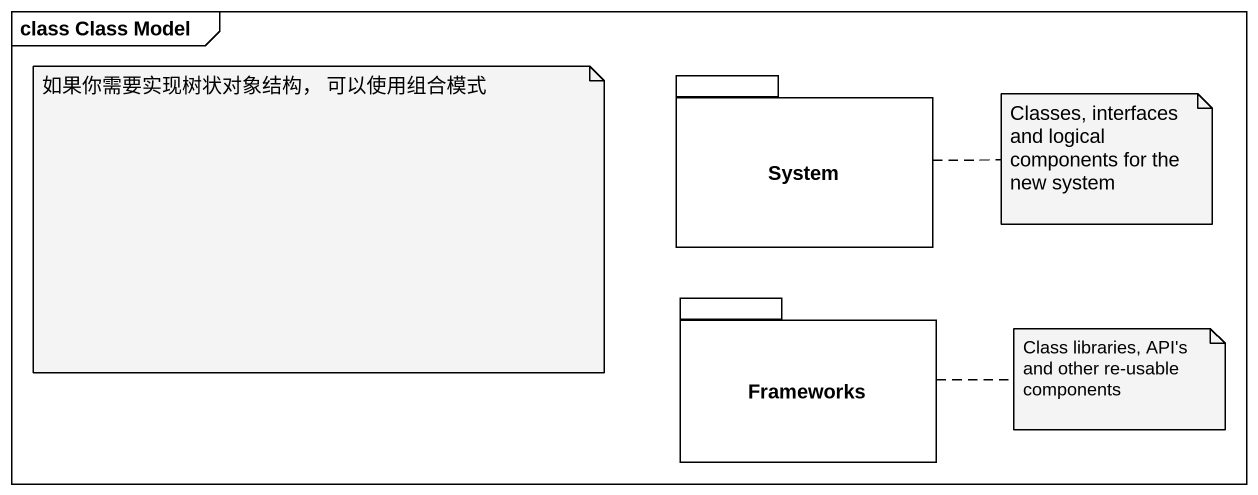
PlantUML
@startuml
mainframe class Class Model
package System {
}
package Frameworks {
}
note as N1
  如果你需要实现树状对象结构， 可以使用组合模式
end note
note right of System : Classes, interfaces and logical components for the new system
note right of Frameworks : Class libraries, API's and other re-usable components
@enduml
